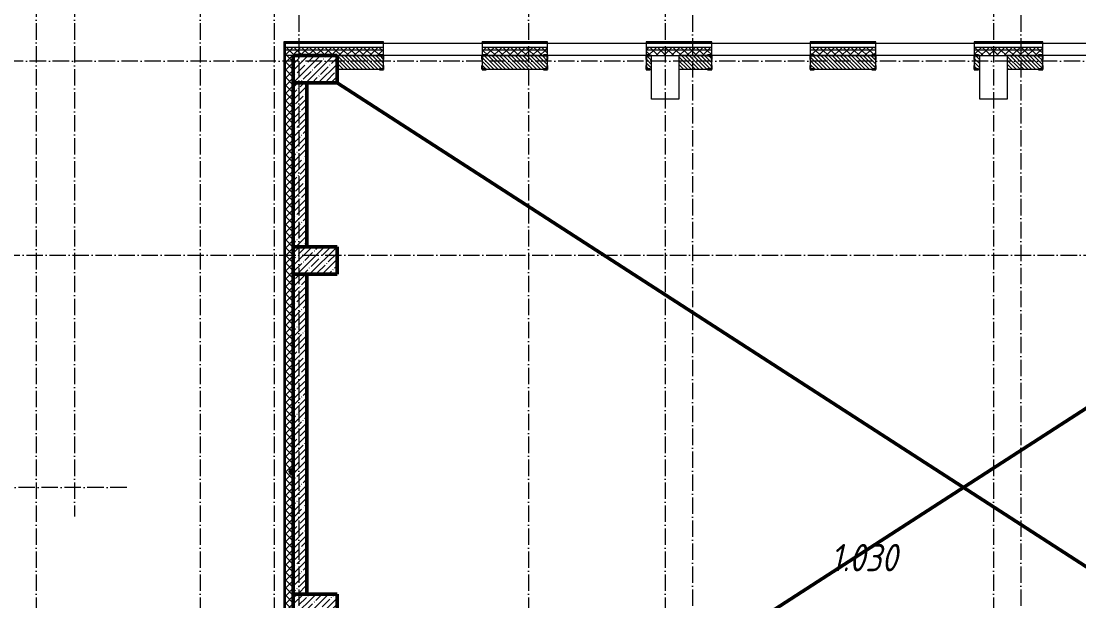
# Model space of a CAD drawing. Header units: millimetres. Extents: x -213536 to 1564669, y -45299 to 942238.
# Drawn here: x 187654 to 206990, y 534722 to 545327 of the extents above; entities that cross this region are included whole.
import ezdxf

# ---------------------------------------------------------------- set-up
doc = ezdxf.new("R2010")
doc.units = ezdxf.units.MM
doc.linetypes.add('50_200_ШТРИХ_1Т_ш5_п1_п1_', pattern=[700, 500, -100, 0, -100])
for name, color, linetype, lineweight in [('A-DETL-____-OTLN-1', 7, 'Continuous', 50), ('A-GENM-____-MCUT', 7, 'Continuous', 25), ('A-GENM-____-OTLN-1', 7, 'Continuous', 25), ('A-WALL-____-MCUT', 7, 'Continuous', 13), ('A-WALL-____-MCUT-1', 7, 'Continuous', 9), ('A-WALL-____-MCUT-2', 7, 'Continuous', 50), ('A-WALL-____-OTLN', 7, 'Continuous', 9), ('A-WALL-____-PATT-1', 7, 'Continuous', 9), ('A-WALL-FNSH-MCUT-1', 7, 'Continuous', 9), ('G-____-____-TEXT', 7, 'Continuous', 9), ('S-COLS-____-MCUT', 7, 'Continuous', 50), ('S-COLS-____-OTLN', 7, 'Continuous', 9), ('S-GRID-____-OTLN-1', 7, '50_200_ШТРИХ_1Т_ш5_п1_п1_', 9), ('Марки помещений', 7, 'Continuous', 9)]:
    doc.layers.add(name, color=color, linetype=linetype, lineweight=lineweight)
doc.styles.add('ISOCPEUR_I_2', font='isocpeui.ttf', dxfattribs={"width": 0.85, "height": 2.3})
pattern_1 = [(135, (142429.057, 459015.94), (-35.35534, -35.35534), [])]
pattern_2 = [(45, (142429.06, 459015.94), (-70.71068, 70.71068), []), (135, (142429.06, 459015.94), (-70.71068, -70.71068), [])]
pattern_3 = [(45, (142429.06, 459015.94), (-114.04925, 114.04925), []), (45, (142543.1, 459015.94), (-114.04925, 114.04925), [201.612, -40.322, 3.353, -36.97])]
pattern_4 = [(45, (142429.06, 459015.94), (-85.53659, 85.53659), []), (45, (142486.08, 459015.94), (-85.53659, 85.53659), [])]

# ---------------------------------------------------------------- blocks, each defined once
blk = doc.blocks.new('BSC_Колонна _Прямоугольная - 500х800-V12-АР1_План отверстий 3 этажа в осях 1-64_Ю-ЯЯ')
at = {"layer": 'S-COLS-____-OTLN'}
h = blk.add_hatch(dxfattribs=at)
h.set_pattern_fill('FP_18', color=256, style=0, pattern_type=2)
h.set_pattern_definition([(315, (-85431.04, 50600), (114.04925, 114.04925), []), (315, (-85431.04, 50485.95), (114.04925, 114.04925), [201.613, -40.323, 3.353, -36.97])])
h.paths.add_polyline_path([(-250, 400), (-250, -400), (250, -400), (250, 400)], flags=0)
at = {"layer": 'S-COLS-____-MCUT'}
for p, q in [((250, 400), (-250, 400)), ((-250, 400), (-250, -400)), ((250, -400), (250, 400)), ((-250, -400), (250, -400))]:
    blk.add_line(p, q, dxfattribs=at)
blk = doc.blocks.new('BSC_Колонна _Прямоугольная - 500х800-V75-АР1_План отверстий 3 этажа в осях 1-64_Ю-ЯЯ')
at = {"layer": 'S-COLS-____-OTLN'}
h = blk.add_hatch(dxfattribs=at)
h.set_pattern_fill('FP_84', color=256, style=0, pattern_type=2)
h.set_pattern_definition([(315, (-81931.04, 50600), (114.04925, 114.04925), []), (315, (-81931.04, 50485.95), (114.04925, 114.04925), [201.613, -40.323, 3.353, -36.97])])
h.paths.add_polyline_path([(-250, -400), (250, -400), (250, 400), (-250, 400)], flags=0)
at = {"layer": 'S-COLS-____-MCUT'}
for p, q in [((250, 400), (-250, 400)), ((-250, 400), (-250, -400)), ((250, -400), (250, 400)), ((-250, -400), (250, -400))]:
    blk.add_line(p, q, dxfattribs=at)
blk = doc.blocks.new('BSC_Колонна _Прямоугольная - 500х800-V76-АР1_План отверстий 3 этажа в осях 1-64_Ю-ЯЯ')
at = {"layer": 'S-COLS-____-OTLN'}
h = blk.add_hatch(dxfattribs=at)
h.set_pattern_fill('FP_85', color=256, style=0, pattern_type=2)
h.set_pattern_definition([(315, (-75581.04, 50600), (114.04925, 114.04925), []), (315, (-75581.04, 50485.95), (114.04925, 114.04925), [201.613, -40.323, 3.353, -36.97])])
h.paths.add_polyline_path([(-250, -400), (250, -400), (250, 400), (-250, 400)], flags=0)
at = {"layer": 'S-COLS-____-MCUT'}
for p, q in [((250, 400), (-250, 400)), ((-250, 400), (-250, -400)), ((250, -400), (250, 400)), ((-250, -400), (250, -400))]:
    blk.add_line(p, q, dxfattribs=at)
blk = doc.blocks.new('BSC_Колонна _Прямоугольная - 500х800-25984400-АР1_План отверстий 3 этажа в осях 1-64_Ю-ЯЯ')
at = {"layer": 'S-COLS-____-OTLN'}
for p, q in [((-250, 400), (250, 400)), ((-250, -150), (-250, 400)), ((250, 400), (250, -150))]:
    blk.add_line(p, q, dxfattribs=at)
blk = doc.blocks.new('Фахверк_СКБ_Уголок - 250_2160-27509414-АР1_План отверстий 3 этажа в осях 1-64_Ю-ЯЯ')
at = {"layer": 'A-GENM-____-MCUT'}
for p, q in [((200, 181), (125, 181)), ((125, 181), (125, 106)), ((125, 106), (131, 106)), ((131, 106), (131, 175)), ((131, 175), (200, 175)), ((200, 175), (200, 181)), ((131, -6), (125, -6)), ((125, -6), (125, -81)), ((125, -81), (200, -81)), ((131, -75), (131, -6)), ((200, -75), (131, -75)), ((200, -81), (200, -75))]:
    blk.add_line(p, q, dxfattribs=at)
blk = doc.blocks.new('Фахверк_СКБ_Уголок - 250_2160_1-27509452-АР1_План отверстий 3 этажа в осях 1-64_Ю-ЯЯ')
at = {"layer": 'A-GENM-____-MCUT'}
for p, q in [((200, 181), (125, 181)), ((125, 181), (125, 106)), ((125, 106), (131, 106)), ((131, 106), (131, 175)), ((131, 175), (200, 175)), ((200, 175), (200, 181)), ((131, -6), (125, -6)), ((125, -6), (125, -81)), ((125, -81), (200, -81)), ((131, -75), (131, -6)), ((200, -75), (131, -75)), ((200, -81), (200, -75))]:
    blk.add_line(p, q, dxfattribs=at)

msp = doc.modelspace()

# ---------------------------------------------------------------- hatches: boundary and pattern name
at = {"layer": 'A-WALL-____-PATT-1'}
h = msp.add_hatch(dxfattribs=at)
h.set_pattern_fill('FP_6', color=256, style=0, pattern_type=2)
h.set_pattern_definition(pattern_4)
h.paths.add_polyline_path([(192594.1, 544927), (192594.1, 544947), (192460.1, 544947), (192460.1, 544927)], flags=0)
h = msp.add_hatch(dxfattribs=at)
h.set_pattern_fill('FP_6', color=256, style=0, pattern_type=2)
h.set_pattern_definition(pattern_4)
h.paths.add_polyline_path([(217144.1, 544927), (217144.1, 544947), (214129.1, 544947), (214129.1, 544927), (216648.5, 544927)], flags=0)
h.paths.add_polyline_path([(211129.1, 544927), (212329.1, 544927), (212329.1, 544947), (211129.1, 544947)], flags=0)
h.paths.add_polyline_path([(206329.1, 544927), (206329.1, 544947), (205079.1, 544947), (205079.1, 544927), (206043.7, 544927)], flags=0)
h.paths.add_polyline_path([(208129.1, 544927), (209329.1, 544927), (209329.1, 544947), (208129.1, 544947)], flags=0)
h.paths.add_polyline_path([(203279.1, 544927), (203279.1, 544947), (202079.1, 544947), (202079.1, 544927), (202508.8, 544927)], flags=0)
h.paths.add_polyline_path([(199079.1, 544927), (200279.1, 544927), (200279.1, 544947), (199079.1, 544947)], flags=0)
h.paths.add_polyline_path([(197279.1, 544927), (197279.1, 544947), (196079.1, 544947), (196079.1, 544927)], flags=0)
h.paths.add_polyline_path([(194279.1, 544927), (194279.1, 544947), (192594.1, 544947), (192594.1, 544927)], flags=0)
h = msp.add_hatch(dxfattribs=at)
h.set_pattern_fill('FP_4', color=256, style=0, pattern_type=2)
h.set_pattern_definition(pattern_2)
h.paths.add_polyline_path([(243909.1, 544797), (243909.1, 544847), (236929.1, 544847), (236929.1, 544797), (241393, 544797)], flags=0)
h.paths.add_polyline_path([(235929.1, 544797), (235929.1, 544847), (234179.1, 544847), (234179.1, 544797), (234323.2, 544797)], flags=0)
h.paths.add_polyline_path([(228254.1, 544797), (229379.1, 544797), (229379.1, 544847), (228254.1, 544847)], flags=0)
h.paths.add_polyline_path([(226454.1, 544797), (226454.1, 544847), (225329.1, 544847), (225329.1, 544797), (226369.6, 544797)], flags=0)
h.paths.add_polyline_path([(222834.7, 544797), (223529.1, 544797), (223529.1, 544847), (222479.1, 544847), (222479.1, 544797)], flags=0)
h.paths.add_polyline_path([(219479.1, 544797), (220679.1, 544797), (220679.1, 544847), (219479.1, 544847)], flags=0)
h.paths.add_polyline_path([(217679.1, 544797), (217679.1, 544847), (214129.1, 544847), (214129.1, 544797), (216648.5, 544797)], flags=0)
h.paths.add_polyline_path([(212329.1, 544797), (212329.1, 544847), (211129.1, 544847), (211129.1, 544797)], flags=0)
h.paths.add_polyline_path([(206329.1, 544797), (206329.1, 544847), (205079.1, 544847), (205079.1, 544797), (206043.7, 544797)], flags=0)
h.paths.add_polyline_path([(208129.1, 544797), (209329.1, 544797), (209329.1, 544847), (208129.1, 544847)], flags=0)
h.paths.add_polyline_path([(200279.1, 544797), (200279.1, 544847), (199079.1, 544847), (199079.1, 544797)], flags=0)
h.paths.add_polyline_path([(203279.1, 544797), (203279.1, 544847), (202079.1, 544847), (202079.1, 544797), (202508.8, 544797)], flags=0)
h.paths.add_polyline_path([(197279.1, 544797), (197279.1, 544847), (196079.1, 544847), (196079.1, 544797)], flags=0)
h.paths.add_polyline_path([(194279.1, 544797), (194279.1, 544847), (192479.1, 544847), (192479.1, 544797)], flags=0)
h = msp.add_hatch(dxfattribs=at)
h.set_pattern_fill('FP_4', color=256, style=0, pattern_type=2)
h.set_pattern_definition(pattern_2)
h.paths.add_polyline_path([(243829.1, 544697), (243909.1, 544697), (243909.1, 544797), (236929.1, 544797), (236929.1, 544697), (243779.1, 544697)], flags=0)
h.paths.add_polyline_path([(235929.1, 544697), (235929.1, 544797), (234179.1, 544797), (234179.1, 544703), (234254.1, 544703), (234254.1, 544697), (235429.1, 544697)], flags=0)
h.paths.add_polyline_path([(226379.1, 544697), (226379.1, 544703), (226454.1, 544703), (226454.1, 544797), (225329.1, 544797), (225329.1, 544697), (226369.6, 544697)], flags=0)
h.paths.add_polyline_path([(229020.8, 544697), (229304.1, 544697), (229304.1, 544703), (229379.1, 544703), (229379.1, 544797), (228254.1, 544797), (228254.1, 544703), (228329.1, 544703), (228329.1, 544697)], flags=0)
h.paths.add_polyline_path([(223454.1, 544697), (223454.1, 544703), (223529.1, 544703), (223529.1, 544797), (222479.1, 544797), (222479.1, 544703), (222554.1, 544703), (222554.1, 544697), (222834.7, 544697)], flags=0)
h.paths.add_polyline_path([(220604.1, 544697), (220604.1, 544703), (220679.1, 544703), (220679.1, 544797), (219479.1, 544797), (219479.1, 544703), (219554.1, 544703), (219554.1, 544697), (220429.1, 544697)], flags=0)
h.paths.add_polyline_path([(217679.1, 544697), (217679.1, 544797), (214129.1, 544797), (214129.1, 544703), (214204.1, 544703), (214204.1, 544697), (217179.1, 544697)], flags=0)
h.paths.add_polyline_path([(211629.1, 544697), (212254.1, 544697), (212254.1, 544703), (212329.1, 544703), (212329.1, 544797), (211129.1, 544797), (211129.1, 544697)], flags=0)
h.paths.add_polyline_path([(205679.1, 544697), (206254.1, 544697), (206254.1, 544703), (206329.1, 544703), (206329.1, 544797), (205079.1, 544797), (205079.1, 544703), (205154.1, 544703), (205154.1, 544697), (205179.1, 544697)], flags=0)
h.paths.add_polyline_path([(208204.1, 544697), (209254.1, 544697), (209254.1, 544703), (209329.1, 544703), (209329.1, 544797), (208129.1, 544797), (208129.1, 544703), (208204.1, 544703)], flags=0)
h.paths.add_polyline_path([(202508.8, 544697), (203204.1, 544697), (203204.1, 544703), (203279.1, 544703), (203279.1, 544797), (202079.1, 544797), (202079.1, 544703), (202154.1, 544703), (202154.1, 544697)], flags=0)
h.paths.add_polyline_path([(200204.1, 544697), (200204.1, 544703), (200279.1, 544703), (200279.1, 544797), (199079.1, 544797), (199079.1, 544703), (199154.1, 544703), (199154.1, 544697), (199679.1, 544697)], flags=0)
h.paths.add_polyline_path([(196154.1, 544697), (197204.1, 544697), (197204.1, 544703), (197279.1, 544703), (197279.1, 544797), (196079.1, 544797), (196079.1, 544703), (196154.1, 544703)], flags=0)
h.paths.add_polyline_path([(194204.1, 544697), (194204.1, 544703), (194279.1, 544703), (194279.1, 544797), (192479.1, 544797), (192479.1, 544697), (193429.1, 544697)], flags=0)
h = msp.add_hatch(dxfattribs=at)
h.set_pattern_fill('FP_4', color=256, style=0, pattern_type=2)
h.set_pattern_definition(pattern_2)
h.paths.add_polyline_path([(192629.1, 526797), (192629.1, 544697), (192479.1, 544697), (192479.1, 526797)], flags=0)
h = msp.add_hatch(dxfattribs=at)
h.set_pattern_fill('FP_9', color=256, style=0, pattern_type=2)
h.set_pattern_definition(pattern_1)
h.paths.add_polyline_path([(199154.1, 544447), (199179.1, 544447), (199179.1, 544697), (199085.1, 544697), (199085.1, 544628), (199079.1, 544628), (199079.1, 544516), (199085.1, 544516), (199085.1, 544447)], flags=0)
h.paths.add_polyline_path([(197273.1, 544447), (197273.1, 544516), (197279.1, 544516), (197279.1, 544628), (197273.1, 544628), (197273.1, 544697), (196085.1, 544697), (196085.1, 544628), (196079.1, 544628), (196079.1, 544516), (196085.1, 544516), (196085.1, 544447), (197204.1, 544447)], flags=0)
h.paths.add_polyline_path([(194273.1, 544447), (194273.1, 544516), (194279.1, 544516), (194279.1, 544628), (194273.1, 544628), (194273.1, 544697), (193429.1, 544697), (193429.1, 544447), (194204.1, 544447)], flags=0)
h = msp.add_hatch(dxfattribs=at)
h.set_pattern_fill('FP_9', color=256, style=0, pattern_type=2)
h.set_pattern_definition(pattern_1)
h.paths.add_polyline_path([(200273.1, 544447), (200273.1, 544516), (200279.1, 544516), (200279.1, 544628), (200273.1, 544628), (200273.1, 544697), (199679.1, 544697), (199679.1, 544447), (200204.1, 544447)], flags=0)
h.paths.add_polyline_path([(203204.1, 544447), (203273.1, 544447), (203273.1, 544516), (203279.1, 544516), (203279.1, 544628), (203273.1, 544628), (203273.1, 544697), (202085.1, 544697), (202085.1, 544628), (202079.1, 544628), (202079.1, 544516), (202085.1, 544516), (202085.1, 544447), (202508.8, 544447)], flags=0)
h.paths.add_polyline_path([(205154.1, 544447), (205179.1, 544447), (205179.1, 544697), (205085.1, 544697), (205085.1, 544628), (205079.1, 544628), (205079.1, 544516), (205085.1, 544516), (205085.1, 544447)], flags=0)
h = msp.add_hatch(dxfattribs=at)
h.set_pattern_fill('FP_9', color=256, style=0, pattern_type=2)
h.set_pattern_definition(pattern_1)
h.paths.add_polyline_path([(209323.1, 544447), (209323.1, 544516), (209329.1, 544516), (209329.1, 544628), (209323.1, 544628), (209323.1, 544697), (208135.1, 544697), (208135.1, 544628), (208129.1, 544628), (208129.1, 544516), (208135.1, 544516), (208135.1, 544447), (209254.1, 544447)], flags=0)
h.paths.add_polyline_path([(206043.7, 544447), (206323.1, 544447), (206323.1, 544516), (206329.1, 544516), (206329.1, 544628), (206323.1, 544628), (206323.1, 544697), (205679.1, 544697), (205679.1, 544447)], flags=0)
h = msp.add_hatch(dxfattribs=at)
h.set_pattern_fill('FP_12', color=256, style=0, pattern_type=2)
h.set_pattern_definition(pattern_3)
h.paths.add_polyline_path([(192879.1, 541197), (192879.1, 544197), (192629.1, 544197), (192629.1, 541197)], flags=0)
h = msp.add_hatch(dxfattribs=at)
h.set_pattern_fill('FP_12', color=256, style=0, pattern_type=2)
h.set_pattern_definition(pattern_3)
h.paths.add_polyline_path([(192879.1, 534847), (192879.1, 540697), (192629.1, 540697), (192629.1, 534847)], flags=0)
at = {"layer": 'G-____-____-TEXT'}
h = msp.add_hatch(color=256, dxfattribs=at)
edge = h.paths.add_edge_path(flags=0)
edge.add_arc((192606, 537090.2), 50, 0, 360)

# ---------------------------------------------------------------- linework, layer by layer
at = {"layer": 'A-DETL-____-OTLN-1'}
for p, q in [((193429.1, 544197), (216329.1, 529397)), ((216329.1, 544197), (193429.1, 529397))]:
    msp.add_line(p, q, dxfattribs=at)
at = {"layer": 'A-WALL-____-MCUT'}
for p, q in [((194279.1, 544927), (192479.1, 544927)), ((192479.1, 544927), (192479.1, 544697)), ((194279.1, 544703), (194279.1, 544927)), ((197279.1, 544927), (196079.1, 544927)), ((196079.1, 544927), (196079.1, 544703)), ((197279.1, 544703), (197279.1, 544927)), ((200279.1, 544927), (199079.1, 544927)), ((199079.1, 544927), (199079.1, 544703)), ((200279.1, 544703), (200279.1, 544927)), ((203279.1, 544927), (202079.1, 544927)), ((202079.1, 544927), (202079.1, 544703)), ((203279.1, 544703), (203279.1, 544927)), ((206329.1, 544927), (205079.1, 544927)), ((205079.1, 544927), (205079.1, 544703)), ((206329.1, 544703), (206329.1, 544927)), ((192629.1, 544697), (192479.1, 544697)), ((194279.1, 544516), (194279.1, 544628)), ((196079.1, 544628), (196079.1, 544516)), ((197279.1, 544516), (197279.1, 544628)), ((199079.1, 544628), (199079.1, 544516)), ((199179.1, 544447), (199179.1, 544697)), ((199179.1, 544697), (199679.1, 544697)), ((199679.1, 544697), (199679.1, 544447)), ((200279.1, 544516), (200279.1, 544628)), ((202079.1, 544628), (202079.1, 544516)), ((203279.1, 544516), (203279.1, 544628)), ((205079.1, 544628), (205079.1, 544516)), ((205179.1, 544697), (205679.1, 544697)), ((205179.1, 544447), (205179.1, 544697)), ((205679.1, 544697), (205679.1, 544447)), ((206329.1, 544516), (206329.1, 544628)), ((193429.1, 544447), (194204.1, 544447)), ((196154.1, 544447), (197204.1, 544447)), ((199154.1, 544447), (199179.1, 544447)), ((199679.1, 544447), (200204.1, 544447)), ((202154.1, 544447), (203204.1, 544447)), ((205154.1, 544447), (205179.1, 544447)), ((205679.1, 544447), (206254.1, 544447))]:
    msp.add_line(p, q, dxfattribs=at)
at = {"layer": 'A-WALL-____-MCUT-1'}
for p, q in [((192467.1, 544947), (192467.1, 526959)), ((192473.1, 544947), (192473.1, 526953)), ((194279.1, 544847), (192479.1, 544847)), ((194279.1, 544797), (192479.1, 544797)), ((197279.1, 544847), (196079.1, 544847)), ((197279.1, 544797), (196079.1, 544797)), ((200279.1, 544847), (199079.1, 544847)), ((200279.1, 544797), (199079.1, 544797)), ((203279.1, 544847), (202079.1, 544847)), ((203279.1, 544797), (202079.1, 544797)), ((206329.1, 544847), (205079.1, 544847)), ((206329.1, 544797), (205079.1, 544797)), ((192479.1, 544697), (192479.1, 526947)), ((194204.1, 544697), (193429.1, 544697)), ((193429.1, 544697), (194204.1, 544697)), ((197204.1, 544697), (196154.1, 544697)), ((196154.1, 544697), (197204.1, 544697)), ((199179.1, 544697), (199154.1, 544697)), ((199154.1, 544697), (199179.1, 544697)), ((199679.1, 544697), (200204.1, 544697)), ((200204.1, 544697), (199679.1, 544697)), ((202154.1, 544697), (203204.1, 544697)), ((203204.1, 544697), (202154.1, 544697)), ((205154.1, 544697), (205179.1, 544697)), ((205179.1, 544697), (205154.1, 544697)), ((205679.1, 544697), (206254.1, 544697)), ((206254.1, 544697), (205679.1, 544697))]:
    msp.add_line(p, q, dxfattribs=at)
at = {"layer": 'A-WALL-____-MCUT-2'}
for p, q in [((192629.1, 544197), (192629.1, 541197)), ((192879.1, 541197), (192879.1, 544197)), ((192629.1, 540697), (192629.1, 534847)), ((192879.1, 534847), (192879.1, 540697))]:
    msp.add_line(p, q, dxfattribs=at)
at = {"layer": 'A-WALL-____-OTLN'}
for p, q in [((194279.1, 544927), (196079.1, 544927)), ((197279.1, 544927), (199079.1, 544927)), ((200279.1, 544927), (202079.1, 544927)), ((203279.1, 544927), (205079.1, 544927)), ((206329.1, 544927), (208129.1, 544927)), ((196079.1, 544697), (194279.1, 544697)), ((199079.1, 544697), (197279.1, 544697)), ((202079.1, 544697), (200279.1, 544697)), ((205079.1, 544697), (203279.1, 544697)), ((208129.1, 544697), (206329.1, 544697))]:
    msp.add_line(p, q, dxfattribs=at)
at = {"layer": 'A-WALL-FNSH-MCUT-1'}
for p, q in [((192459.1, 544947), (192459.1, 526967)), ((194279.1, 544947), (192459.1, 544947)), ((192460.1, 544947), (192460.1, 544927)), ((192460.1, 544927), (194279.1, 544927)), ((192479.1, 544927), (192479.1, 544947)), ((192594.1, 544927), (192594.1, 544947)), ((194279.1, 544927), (194279.1, 544947)), ((197279.1, 544947), (196079.1, 544947)), ((196079.1, 544947), (196079.1, 544927)), ((196079.1, 544927), (197279.1, 544927)), ((197279.1, 544927), (197279.1, 544947)), ((200279.1, 544947), (199079.1, 544947)), ((199079.1, 544947), (199079.1, 544927)), ((199079.1, 544927), (200279.1, 544927)), ((200279.1, 544927), (200279.1, 544947)), ((203279.1, 544947), (202079.1, 544947)), ((202079.1, 544947), (202079.1, 544927)), ((202079.1, 544927), (203279.1, 544927)), ((203279.1, 544927), (203279.1, 544947)), ((206329.1, 544947), (205079.1, 544947)), ((205079.1, 544947), (205079.1, 544927)), ((205079.1, 544927), (206329.1, 544927)), ((206329.1, 544927), (206329.1, 544947))]:
    msp.add_line(p, q, dxfattribs=at)
at = {"layer": 'G-____-____-TEXT'}
msp.add_circle((192606, 537090.2), 50, dxfattribs=at)
at = {"layer": 'S-GRID-____-OTLN-1', "color": 251, "ltscale": 0.6, "true_color": 0x636466}
for p, q in [((187929.1, 549908.8), (187929.1, 511907.5)), ((188629.1, 549908.8), (188629.1, 536263.3)), ((190929.1, 549908.8), (190929.1, 511907.5)), ((192279.1, 549908.8), (192279.1, 525691.4)), ((196929.1, 549908.8), (196929.1, 511907.5)), ((199429.1, 549908.8), (199429.1, 511907.5)), ((205429.1, 549908.8), (205429.1, 511907.5)), ((192729.1, 549635.4), (192729.1, 525691.4)), ((199929.1, 549635.4), (199929.1, 512055.5)), ((205929.1, 549635.4), (205929.1, 512050.5)), ((246503.5, 544597), (137760.3, 544597)), ((137760.3, 541047), (246503.5, 541047)), ((189583.7, 536797), (137760.3, 536797))]:
    msp.add_line(p, q, dxfattribs=at)

# ---------------------------------------------------------------- block references
at = {"layer": 'A-GENM-____-OTLN-1', "rotation": 180}
for p in [(194404.1, 544622), (197404.1, 544622), (200404.1, 544622), (203404.1, 544622), (206454.1, 544622)]:
    msp.add_blockref('Фахверк_СКБ_Уголок - 250_2160-27509414-АР1_План отверстий 3 этажа в осях 1-64_Ю-ЯЯ', p, dxfattribs=at)
at = {"layer": 'A-GENM-____-OTLN-1'}
for name, p in [('Фахверк_СКБ_Уголок - 250_2160-27509414-АР1_План отверстий 3 этажа в осях 1-64_Ю-ЯЯ', (195954.1, 544522)), ('Фахверк_СКБ_Уголок - 250_2160_1-27509452-АР1_План отверстий 3 этажа в осях 1-64_Ю-ЯЯ', (198954.1, 544522)), ('Фахверк_СКБ_Уголок - 250_2160-27509414-АР1_План отверстий 3 этажа в осях 1-64_Ю-ЯЯ', (201954.1, 544522)), ('Фахверк_СКБ_Уголок - 250_2160_1-27509452-АР1_План отверстий 3 этажа в осях 1-64_Ю-ЯЯ', (204954.1, 544522))]:
    msp.add_blockref(name, p, dxfattribs=at)
at = {"layer": 'S-COLS-____-OTLN'}
for name, p, rotation in [('BSC_Колонна _Прямоугольная - 500х800-V12-АР1_План отверстий 3 этажа в осях 1-64_Ю-ЯЯ', (193029.1, 544447), 89.9999999999999), ('BSC_Колонна _Прямоугольная - 500х800-25984400-АР1_План отверстий 3 этажа в осях 1-64_Ю-ЯЯ', (199429.1, 544297), 180), ('BSC_Колонна _Прямоугольная - 500х800-25984400-АР1_План отверстий 3 этажа в осях 1-64_Ю-ЯЯ', (205429.1, 544297), 180), ('BSC_Колонна _Прямоугольная - 500х800-V75-АР1_План отверстий 3 этажа в осях 1-64_Ю-ЯЯ', (193029.1, 540947), 89.9999999999999), ('BSC_Колонна _Прямоугольная - 500х800-V76-АР1_План отверстий 3 этажа в осях 1-64_Ю-ЯЯ', (193029.1, 534597), 89.9999999999999)]:
    msp.add_blockref(name, p, dxfattribs=dict(at, rotation=rotation))

# ---------------------------------------------------------------- texts
at = {"layer": 'Марки помещений', "insert": (202454.2, 535762.7), "char_height": 500, "width": 737.552, "attachment_point": 1, "style": 'ISOCPEUR_I_2'}
msp.add_mtext('1.030', dxfattribs=at)

doc.saveas('drawing.dxf')
